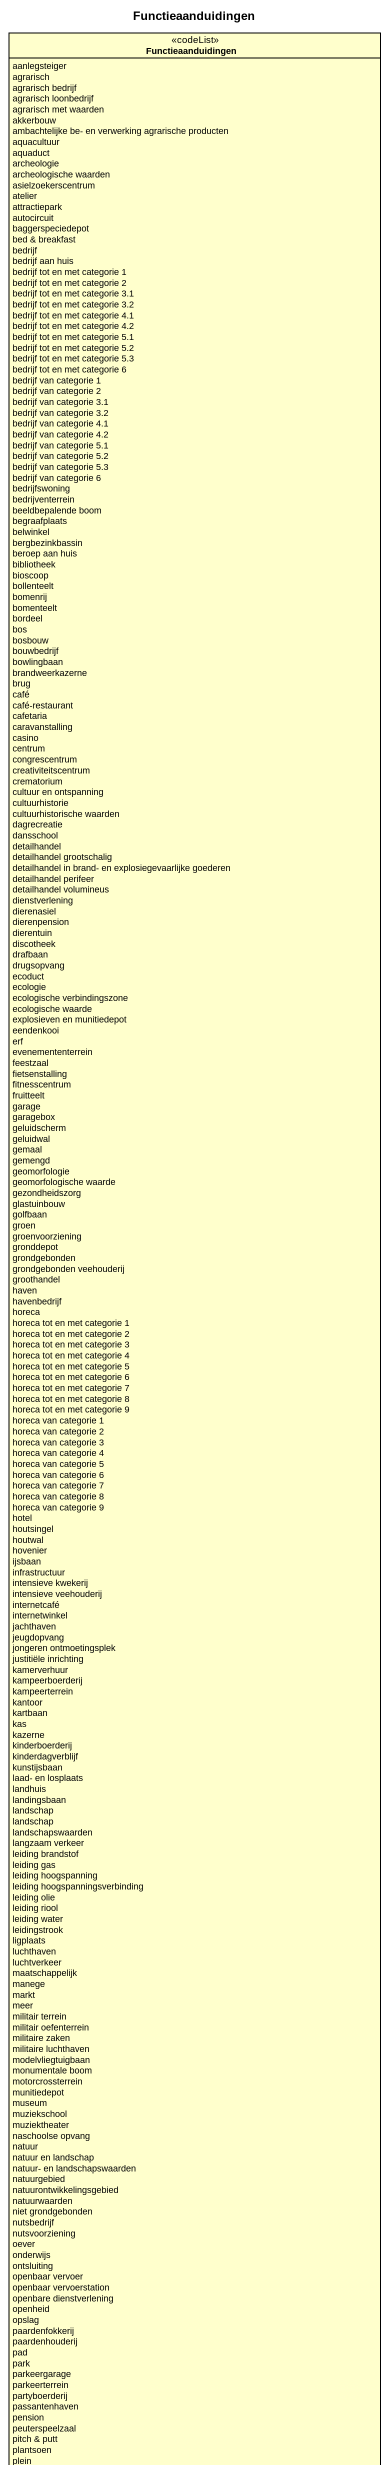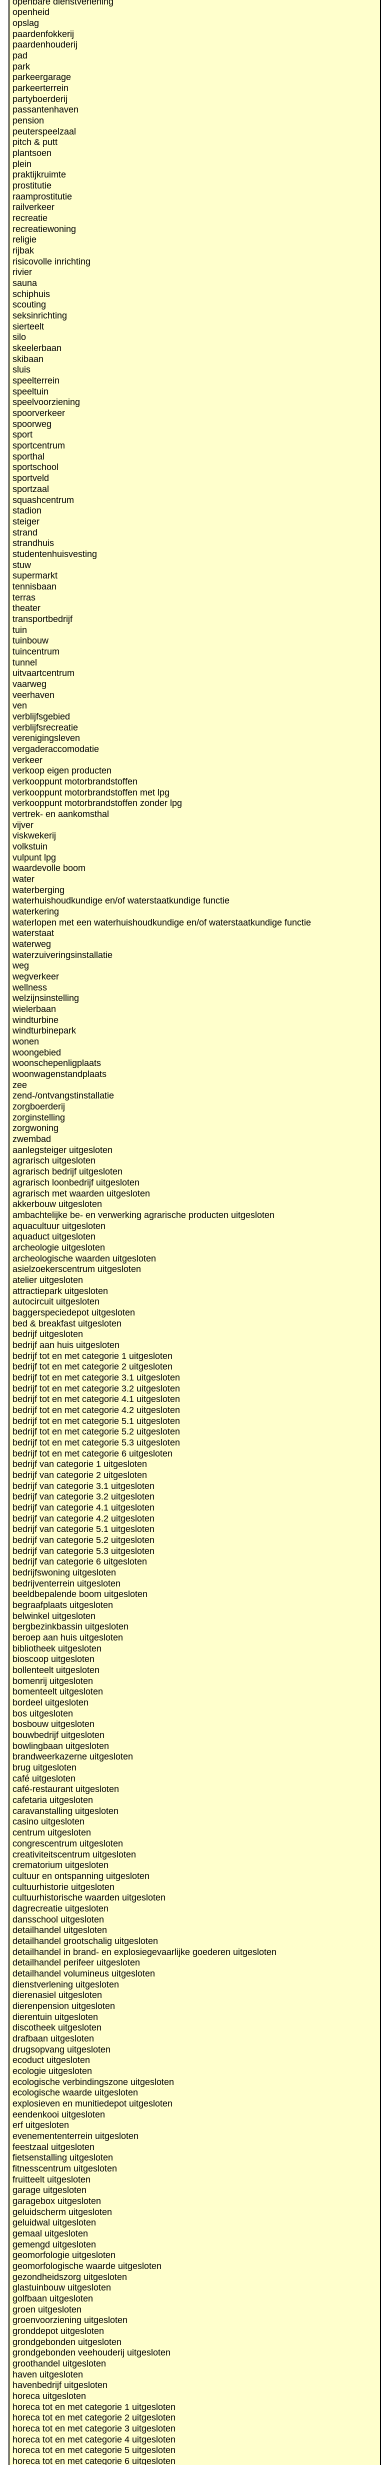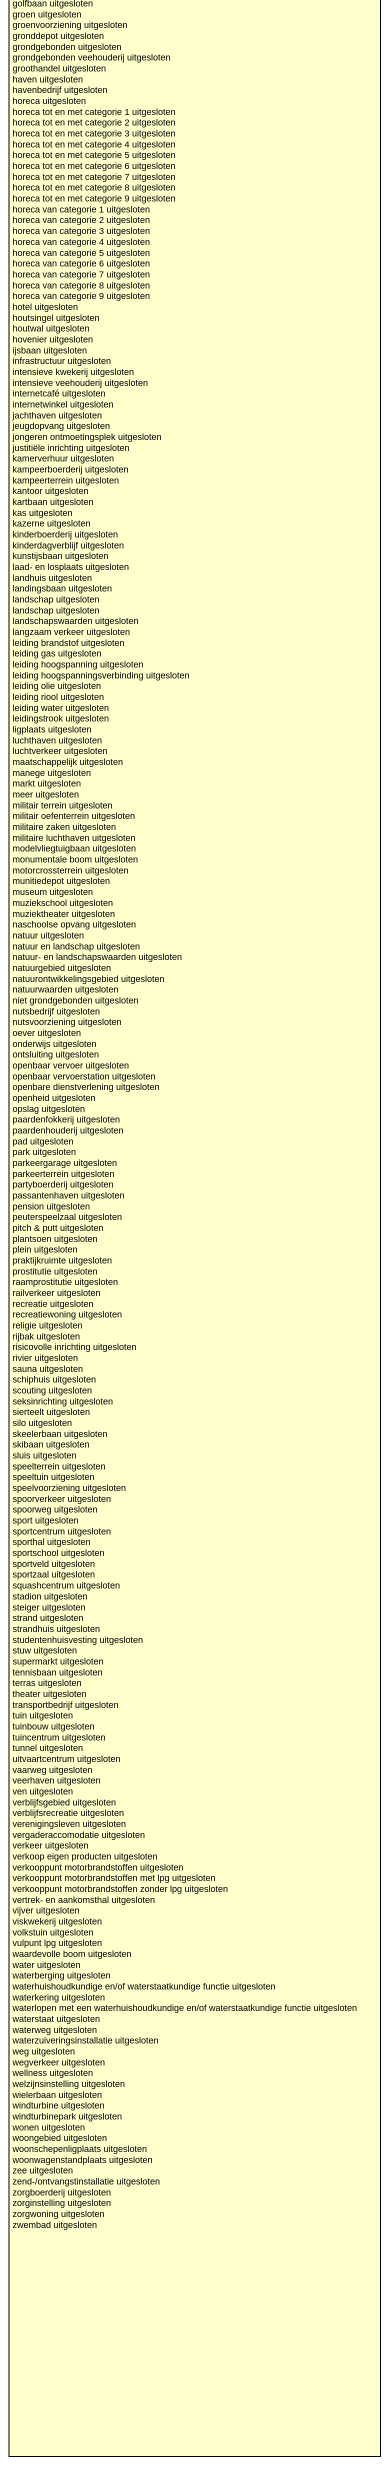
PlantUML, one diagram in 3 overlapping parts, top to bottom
@startuml
title Functieaanduidingen
hide circle
hide empty members
enum Functieaanduidingen <<codeList>> {
  aanlegsteiger
  agrarisch
  agrarisch bedrijf
  agrarisch loonbedrijf
  agrarisch met waarden
  akkerbouw
  ambachtelijke be- en verwerking agrarische producten
  aquacultuur
  aquaduct
  archeologie
  archeologische waarden
  asielzoekerscentrum
  atelier
  attractiepark
  autocircuit
  baggerspeciedepot
  bed & breakfast
  bedrijf
  bedrijf aan huis
  bedrijf tot en met categorie 1
  bedrijf tot en met categorie 2
  bedrijf tot en met categorie 3.1
  bedrijf tot en met categorie 3.2
  bedrijf tot en met categorie 4.1
  bedrijf tot en met categorie 4.2
  bedrijf tot en met categorie 5.1
  bedrijf tot en met categorie 5.2
  bedrijf tot en met categorie 5.3
  bedrijf tot en met categorie 6
  bedrijf van categorie 1
  bedrijf van categorie 2
  bedrijf van categorie 3.1
  bedrijf van categorie 3.2
  bedrijf van categorie 4.1
  bedrijf van categorie 4.2
  bedrijf van categorie 5.1
  bedrijf van categorie 5.2
  bedrijf van categorie 5.3
  bedrijf van categorie 6
  bedrijfswoning
  bedrijventerrein
  beeldbepalende boom
  begraafplaats
  belwinkel
  bergbezinkbassin
  beroep aan huis
  bibliotheek
  bioscoop
  bollenteelt
  bomenrij
  bomenteelt
  bordeel
  bos
  bosbouw
  bouwbedrijf
  bowlingbaan
  brandweerkazerne
  brug
  café
  café-restaurant
  cafetaria
  caravanstalling
  casino
  centrum
  congrescentrum
  creativiteitscentrum
  crematorium
  cultuur en ontspanning
  cultuurhistorie
  cultuurhistorische waarden
  dagrecreatie
  dansschool
  detailhandel
  detailhandel grootschalig
  detailhandel in brand- en explosiegevaarlijke goederen
  detailhandel perifeer
  detailhandel volumineus
  dienstverlening
  dierenasiel
  dierenpension
  dierentuin
  discotheek
  drafbaan
  drugsopvang
  ecoduct
  ecologie
  ecologische verbindingszone
  ecologische waarde
  explosieven en munitiedepot
  eendenkooi
  erf
  evenemententerrein
  feestzaal
  fietsenstalling
  fitnesscentrum
  fruitteelt
  garage
  garagebox
  geluidscherm
  geluidwal
  gemaal
  gemengd
  geomorfologie
  geomorfologische waarde
  gezondheidszorg
  glastuinbouw
  golfbaan
  groen
  groenvoorziening
  gronddepot
  grondgebonden
  grondgebonden veehouderij
  groothandel
  haven
  havenbedrijf
  horeca
  horeca tot en met categorie 1
  horeca tot en met categorie 2
  horeca tot en met categorie 3
  horeca tot en met categorie 4
  horeca tot en met categorie 5
  horeca tot en met categorie 6
  horeca tot en met categorie 7
  horeca tot en met categorie 8
  horeca tot en met categorie 9
  horeca van categorie 1
  horeca van categorie 2
  horeca van categorie 3
  horeca van categorie 4
  horeca van categorie 5
  horeca van categorie 6
  horeca van categorie 7
  horeca van categorie 8
  horeca van categorie 9
  hotel
  houtsingel
  houtwal
  hovenier
  ijsbaan
  infrastructuur
  intensieve kwekerij
  intensieve veehouderij
  internetcafé
  internetwinkel
  jachthaven
  jeugdopvang
  jongeren ontmoetingsplek
  justitiële inrichting
  kamerverhuur
  kampeerboerderij
  kampeerterrein
  kantoor
  kartbaan
  kas
  kazerne
  kinderboerderij
  kinderdagverblijf
  kunstijsbaan
  laad- en losplaats
  landhuis
  landingsbaan
  landschap
  landschap
  landschapswaarden
  langzaam verkeer
  leiding brandstof
  leiding gas
  leiding hoogspanning
  leiding hoogspanningsverbinding
  leiding olie
  leiding riool
  leiding water
  leidingstrook
  ligplaats
  luchthaven
  luchtverkeer
  maatschappelijk
  manege
  markt
  meer
  militair terrein
  militair oefenterrein
  militaire zaken
  militaire luchthaven
  modelvliegtuigbaan
  monumentale boom
  motorcrossterrein
  munitiedepot
  museum
  muziekschool
  muziektheater
  naschoolse opvang
  natuur
  natuur en landschap
  natuur- en landschapswaarden
  natuurgebied
  natuurontwikkelingsgebied
  natuurwaarden
  niet grondgebonden
  nutsbedrijf
  nutsvoorziening
  oever
  onderwijs
  ontsluiting
  openbaar vervoer
  openbaar vervoerstation
  openbare dienstverlening
  openheid
  opslag
  paardenfokkerij
  paardenhouderij
  pad
  park
  parkeergarage
  parkeerterrein
  partyboerderij
  passantenhaven
  pension
  peuterspeelzaal
  pitch & putt
  plantsoen
  plein
  praktijkruimte
  prostitutie
  raamprostitutie
  railverkeer
  recreatie
  recreatiewoning
  religie
  rijbak
  risicovolle inrichting
  rivier
  sauna
  schiphuis
  scouting
  seksinrichting
  sierteelt
  silo
  skeelerbaan
  skibaan
  sluis
  speelterrein
  speeltuin
  speelvoorziening
  spoorverkeer
  spoorweg
  sport
  sportcentrum
  sporthal
  sportschool
  sportveld
  sportzaal
  squashcentrum
  stadion
  steiger
  strand
  strandhuis
  studentenhuisvesting
  stuw
  supermarkt
  tennisbaan
  terras
  theater
  transportbedrijf
  tuin
  tuinbouw
  tuincentrum
  tunnel
  uitvaartcentrum
  vaarweg
  veerhaven
  ven
  verblijfsgebied
  verblijfsrecreatie
  verenigingsleven
  vergaderaccomodatie
  verkeer
  verkoop eigen producten
  verkooppunt motorbrandstoffen
  verkooppunt motorbrandstoffen met lpg
  verkooppunt motorbrandstoffen zonder lpg
  vertrek- en aankomsthal
  vijver
  viskwekerij
  volkstuin
  vulpunt lpg
  waardevolle boom
  water
  waterberging
  waterhuishoudkundige en/of waterstaatkundige functie
  waterkering
  waterlopen met een waterhuishoudkundige en/of waterstaatkundige functie
  waterstaat
  waterweg
  waterzuiveringsinstallatie
  weg
  wegverkeer
  wellness
  welzijnsinstelling
  wielerbaan
  windturbine
  windturbinepark
  wonen
  woongebied
  woonschepenligplaats
  woonwagenstandplaats
  zee
  zend-/ontvangstinstallatie
  zorgboerderij
  zorginstelling
  zorgwoning
  zwembad
  aanlegsteiger uitgesloten
  agrarisch uitgesloten
  agrarisch bedrijf uitgesloten
  agrarisch loonbedrijf uitgesloten
  agrarisch met waarden uitgesloten
  akkerbouw uitgesloten
  ambachtelijke be- en verwerking agrarische producten uitgesloten
  aquacultuur uitgesloten
  aquaduct uitgesloten
  archeologie uitgesloten
  archeologische waarden uitgesloten
  asielzoekerscentrum uitgesloten
  atelier uitgesloten
  attractiepark uitgesloten
  autocircuit uitgesloten
  baggerspeciedepot uitgesloten
  bed & breakfast uitgesloten
  bedrijf uitgesloten
  bedrijf aan huis uitgesloten
  bedrijf tot en met categorie 1 uitgesloten
  bedrijf tot en met categorie 2 uitgesloten
  bedrijf tot en met categorie 3.1 uitgesloten
  bedrijf tot en met categorie 3.2 uitgesloten
  bedrijf tot en met categorie 4.1 uitgesloten
  bedrijf tot en met categorie 4.2 uitgesloten
  bedrijf tot en met categorie 5.1 uitgesloten
  bedrijf tot en met categorie 5.2 uitgesloten
  bedrijf tot en met categorie 5.3 uitgesloten
  bedrijf tot en met categorie 6 uitgesloten
  bedrijf van categorie 1 uitgesloten
  bedrijf van categorie 2 uitgesloten
  bedrijf van categorie 3.1 uitgesloten
  bedrijf van categorie 3.2 uitgesloten
  bedrijf van categorie 4.1 uitgesloten
  bedrijf van categorie 4.2 uitgesloten
  bedrijf van categorie 5.1 uitgesloten
  bedrijf van categorie 5.2 uitgesloten
  bedrijf van categorie 5.3 uitgesloten
  bedrijf van categorie 6 uitgesloten
  bedrijfswoning uitgesloten
  bedrijventerrein uitgesloten
  beeldbepalende boom uitgesloten
  begraafplaats uitgesloten
  belwinkel uitgesloten
  bergbezinkbassin uitgesloten
  beroep aan huis uitgesloten
  bibliotheek uitgesloten
  bioscoop uitgesloten
  bollenteelt uitgesloten
  bomenrij uitgesloten
  bomenteelt uitgesloten
  bordeel uitgesloten
  bos uitgesloten
  bosbouw uitgesloten
  bouwbedrijf uitgesloten
  bowlingbaan uitgesloten
  brandweerkazerne uitgesloten
  brug uitgesloten
  café uitgesloten
  café-restaurant uitgesloten
  cafetaria uitgesloten
  caravanstalling uitgesloten
  casino uitgesloten
  centrum uitgesloten
  congrescentrum uitgesloten
  creativiteitscentrum uitgesloten
  crematorium uitgesloten
  cultuur en ontspanning uitgesloten
  cultuurhistorie uitgesloten
  cultuurhistorische waarden uitgesloten
  dagrecreatie uitgesloten
  dansschool uitgesloten
  detailhandel uitgesloten
  detailhandel grootschalig uitgesloten
  detailhandel in brand- en explosiegevaarlijke goederen uitgesloten
  detailhandel perifeer uitgesloten
  detailhandel volumineus uitgesloten
  dienstverlening uitgesloten
  dierenasiel uitgesloten
  dierenpension uitgesloten
  dierentuin uitgesloten
  discotheek uitgesloten
  drafbaan uitgesloten
  drugsopvang uitgesloten
  ecoduct uitgesloten
  ecologie uitgesloten
  ecologische verbindingszone uitgesloten
  ecologische waarde uitgesloten
  explosieven en munitiedepot uitgesloten
  eendenkooi uitgesloten
  erf uitgesloten
  evenemententerrein uitgesloten
  feestzaal uitgesloten
  fietsenstalling uitgesloten
  fitnesscentrum uitgesloten
  fruitteelt uitgesloten
  garage uitgesloten
  garagebox uitgesloten
  geluidscherm uitgesloten
  geluidwal uitgesloten
  gemaal uitgesloten
  gemengd uitgesloten
  geomorfologie uitgesloten
  geomorfologische waarde uitgesloten
  gezondheidszorg uitgesloten
  glastuinbouw uitgesloten
  golfbaan uitgesloten
  groen uitgesloten
  groenvoorziening uitgesloten
  gronddepot uitgesloten
  grondgebonden uitgesloten
  grondgebonden veehouderij uitgesloten
  groothandel uitgesloten
  haven uitgesloten
  havenbedrijf uitgesloten
  horeca uitgesloten
  horeca tot en met categorie 1 uitgesloten
  horeca tot en met categorie 2 uitgesloten
  horeca tot en met categorie 3 uitgesloten
  horeca tot en met categorie 4 uitgesloten
  horeca tot en met categorie 5 uitgesloten
  horeca tot en met categorie 6 uitgesloten
  horeca tot en met categorie 7 uitgesloten
  horeca tot en met categorie 8 uitgesloten
  horeca tot en met categorie 9 uitgesloten
  horeca van categorie 1 uitgesloten
  horeca van categorie 2 uitgesloten
  horeca van categorie 3 uitgesloten
  horeca van categorie 4 uitgesloten
  horeca van categorie 5 uitgesloten
  horeca van categorie 6 uitgesloten
  horeca van categorie 7 uitgesloten
  horeca van categorie 8 uitgesloten
  horeca van categorie 9 uitgesloten
  hotel uitgesloten
  houtsingel uitgesloten
  houtwal uitgesloten
  hovenier uitgesloten
  ijsbaan uitgesloten
  infrastructuur uitgesloten
  intensieve kwekerij uitgesloten
  intensieve veehouderij uitgesloten
  internetcafé uitgesloten
  internetwinkel uitgesloten
  jachthaven uitgesloten
  jeugdopvang uitgesloten
  jongeren ontmoetingsplek uitgesloten
  justitiële inrichting uitgesloten
  kamerverhuur uitgesloten
  kampeerboerderij uitgesloten
  kampeerterrein uitgesloten
  kantoor uitgesloten
  kartbaan uitgesloten
  kas uitgesloten
  kazerne uitgesloten
  kinderboerderij uitgesloten
  kinderdagverblijf uitgesloten
  kunstijsbaan uitgesloten
  laad- en losplaats uitgesloten
  landhuis uitgesloten
  landingsbaan uitgesloten
  landschap uitgesloten
  landschap uitgesloten
  landschapswaarden uitgesloten
  langzaam verkeer uitgesloten
  leiding brandstof uitgesloten
  leiding gas uitgesloten
  leiding hoogspanning uitgesloten
  leiding hoogspanningsverbinding uitgesloten
  leiding olie uitgesloten
  leiding riool uitgesloten
  leiding water uitgesloten
  leidingstrook uitgesloten
  ligplaats uitgesloten
  luchthaven uitgesloten
  luchtverkeer uitgesloten
  maatschappelijk uitgesloten
  manege uitgesloten
  markt uitgesloten
  meer uitgesloten
  militair terrein uitgesloten
  militair oefenterrein uitgesloten
  militaire zaken uitgesloten
  militaire luchthaven uitgesloten
  modelvliegtuigbaan uitgesloten
  monumentale boom uitgesloten
  motorcrossterrein uitgesloten
  munitiedepot uitgesloten
  museum uitgesloten
  muziekschool uitgesloten
  muziektheater uitgesloten
  naschoolse opvang uitgesloten
  natuur uitgesloten
  natuur en landschap uitgesloten
  natuur- en landschapswaarden uitgesloten
  natuurgebied uitgesloten
  natuurontwikkelingsgebied uitgesloten
  natuurwaarden uitgesloten
  niet grondgebonden uitgesloten
  nutsbedrijf uitgesloten
  nutsvoorziening uitgesloten
  oever uitgesloten
  onderwijs uitgesloten
  ontsluiting uitgesloten
  openbaar vervoer uitgesloten
  openbaar vervoerstation uitgesloten
  openbare dienstverlening uitgesloten
  openheid uitgesloten
  opslag uitgesloten
  paardenfokkerij uitgesloten
  paardenhouderij uitgesloten
  pad uitgesloten
  park uitgesloten
  parkeergarage uitgesloten
  parkeerterrein uitgesloten
  partyboerderij uitgesloten
  passantenhaven uitgesloten
  pension uitgesloten
  peuterspeelzaal uitgesloten
  pitch & putt uitgesloten
  plantsoen uitgesloten
  plein uitgesloten
  praktijkruimte uitgesloten
  prostitutie uitgesloten
  raamprostitutie uitgesloten
  railverkeer uitgesloten
  recreatie uitgesloten
  recreatiewoning uitgesloten
  religie uitgesloten
  rijbak uitgesloten
  risicovolle inrichting uitgesloten
  rivier uitgesloten
  sauna uitgesloten
  schiphuis uitgesloten
  scouting uitgesloten
  seksinrichting uitgesloten
  sierteelt uitgesloten
  silo uitgesloten
  skeelerbaan uitgesloten
  skibaan uitgesloten
  sluis uitgesloten
  speelterrein uitgesloten
  speeltuin uitgesloten
  speelvoorziening uitgesloten
  spoorverkeer uitgesloten
  spoorweg uitgesloten
  sport uitgesloten
  sportcentrum uitgesloten
  sporthal uitgesloten
  sportschool uitgesloten
  sportveld uitgesloten
  sportzaal uitgesloten
  squashcentrum uitgesloten
  stadion uitgesloten
  steiger uitgesloten
  strand uitgesloten
  strandhuis uitgesloten
  studentenhuisvesting uitgesloten
  stuw uitgesloten
  supermarkt uitgesloten
  tennisbaan uitgesloten
  terras uitgesloten
  theater uitgesloten
  transportbedrijf uitgesloten
  tuin uitgesloten
  tuinbouw uitgesloten
  tuincentrum uitgesloten
  tunnel uitgesloten
  uitvaartcentrum uitgesloten
  vaarweg uitgesloten
  veerhaven uitgesloten
  ven uitgesloten
  verblijfsgebied uitgesloten
  verblijfsrecreatie uitgesloten
  verenigingsleven uitgesloten
  vergaderaccomodatie uitgesloten
  verkeer uitgesloten
  verkoop eigen producten uitgesloten
  verkooppunt motorbrandstoffen uitgesloten
  verkooppunt motorbrandstoffen met lpg uitgesloten
  verkooppunt motorbrandstoffen zonder lpg uitgesloten
  vertrek- en aankomsthal uitgesloten
  vijver uitgesloten
  viskwekerij uitgesloten
  volkstuin uitgesloten
  vulpunt lpg uitgesloten
  waardevolle boom uitgesloten
  water uitgesloten
  waterberging uitgesloten
  waterhuishoudkundige en/of waterstaatkundige functie uitgesloten
  waterkering uitgesloten
  waterlopen met een waterhuishoudkundige en/of waterstaatkundige functie uitgesloten
  waterstaat uitgesloten
  waterweg uitgesloten
  waterzuiveringsinstallatie uitgesloten
  weg uitgesloten
  wegverkeer uitgesloten
  wellness uitgesloten
  welzijnsinstelling uitgesloten
  wielerbaan uitgesloten
  windturbine uitgesloten
  windturbinepark uitgesloten
  wonen uitgesloten
  woongebied uitgesloten
  woonschepenligplaats uitgesloten
  woonwagenstandplaats uitgesloten
  zee uitgesloten
  zend-/ontvangstinstallatie uitgesloten
  zorgboerderij uitgesloten
  zorginstelling uitgesloten
  zorgwoning uitgesloten
  zwembad uitgesloten
}
@enduml
